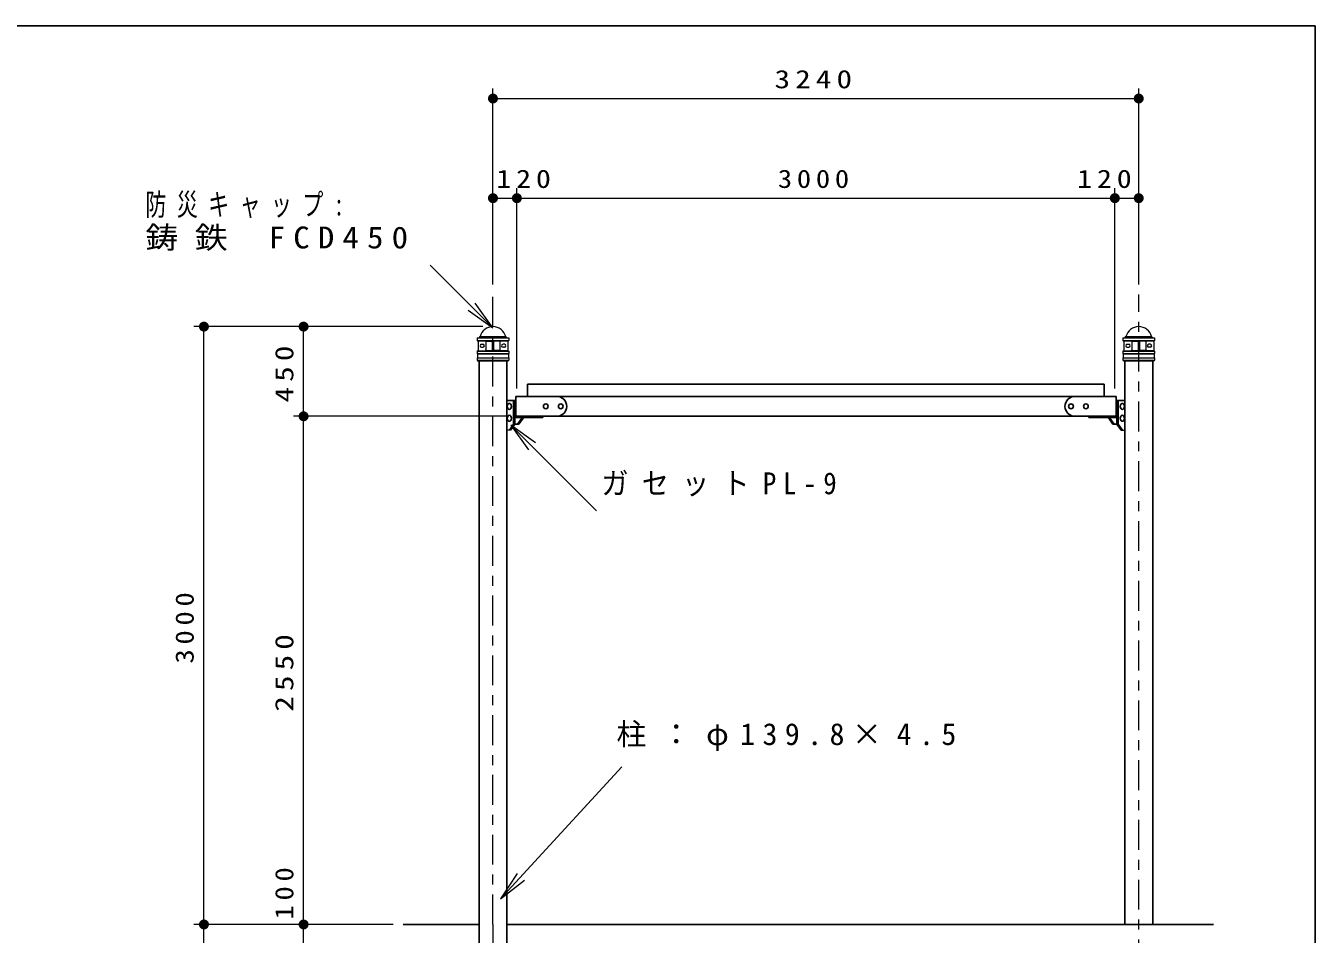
# Model space of a CAD drawing. Units: millimetres on the paper, scale 1:50. Extents: x -365 to 12, y -40 to 257.
# Drawn here: x -129.4 to 0, y 165.8 to 257 of the extents above; entities that cross this region are included whole.
import ezdxf

# ---------------------------------------------------------------- set-up
doc = ezdxf.new("R2010")
doc.units = ezdxf.units.MM
doc.linetypes.add('USER2', pattern=[6, 3, -1, 1, -1])
doc.layers.add('1_50', color=3, linetype='Continuous', lineweight=25)
doc.layers.add('99', color=7, linetype='Continuous', lineweight=13)
doc.styles.add('ＭＳ ゴシック', font='')
doc.styles.get('ＭＳ ゴシック').set_extended_font_data('MS Gothic')

# ---------------------------------------------------------------- blocks, each defined once
blk = doc.blocks.new('filled_dot')
at = {"color": 0, "linetype": 'Continuous', "lineweight": -2, "const_width": 1.25}
blk.add_lwpolyline([(-0.625, 0, 1), (0.625, 0, 1)], format="xyb", close=True, dxfattribs=at)
blk = doc.blocks.new('open_arrow')
at = {"color": 0, "linetype": 'Continuous', "lineweight": -2}
blk.add_lwpolyline([(7.5, 1.25), (0, 0), (7.5, -1.25)], dxfattribs=at)

msp = doc.modelspace()

# ---------------------------------------------------------------- linework, layer by layer
at = {"layer": '1_50', "color": 7, "lineweight": 13}
for p, q in [((-82.507, 231.028), (-82.507, 250.697)), ((-17.707, 231.028), (-17.707, 250.697)), ((-82.507, 249.697), (-17.707, 249.697)), ((-80.107, 220.606), (-80.107, 240.697)), ((-20.107, 220.606), (-20.107, 240.697)), ((-82.507, 239.697), (-76.063, 239.697)), ((-80.107, 239.697), (-20.107, 239.697)), ((-24.028, 239.697), (-17.707, 239.697)), ((-82.51, 226.695), (-88.793, 232.977)), ((-83.507, 226.804), (-112.507, 226.804)), ((-111.507, 166.804), (-111.507, 226.804)), ((-101.507, 217.804), (-101.507, 226.804)), ((-84.087, 225.666), (-84.067, 225.686)), ((-84.087, 225.666), (-84.087, 225.406)), ((-84.087, 225.666), (-80.927, 225.666)), ((-84.087, 225.406), (-80.927, 225.406)), ((-84.087, 225.406), (-84.067, 225.386)), ((-84.067, 225.686), (-80.947, 225.686)), ((-84.067, 225.386), (-83.245, 225.35)), ((-84.067, 225.386), (-80.947, 225.386)), ((-84.007, 225.382), (-84.007, 224.39)), ((-83.905, 225.686), (-83.787, 225.804)), ((-83.787, 225.804), (-81.227, 225.804)), ((-83.207, 225.348), (-82.577, 225.348)), ((-83.207, 225.31), (-83.207, 224.461)), ((-82.577, 225.346), (-82.577, 224.426)), ((-81.807, 225.348), (-82.437, 225.348)), ((-82.437, 225.346), (-82.437, 224.426)), ((-81.807, 225.31), (-81.807, 224.461)), ((-80.947, 225.386), (-81.768, 225.35)), ((-81.109, 225.686), (-81.227, 225.804)), ((-81.007, 225.382), (-81.007, 224.39)), ((-80.947, 225.686), (-80.927, 225.666)), ((-80.947, 225.386), (-80.927, 225.406)), ((-80.927, 225.666), (-80.927, 225.406)), ((-19.287, 225.666), (-19.267, 225.686)), ((-19.287, 225.666), (-19.287, 225.406)), ((-19.287, 225.666), (-16.127, 225.666)), ((-19.287, 225.406), (-16.127, 225.406)), ((-19.287, 225.406), (-19.267, 225.386)), ((-19.267, 225.686), (-16.147, 225.686)), ((-19.267, 225.386), (-18.445, 225.35)), ((-19.267, 225.386), (-16.147, 225.386)), ((-19.207, 225.382), (-19.207, 224.39)), ((-19.105, 225.686), (-18.987, 225.804)), ((-18.987, 225.804), (-16.427, 225.804)), ((-18.407, 225.348), (-17.777, 225.348)), ((-18.407, 225.31), (-18.407, 224.461)), ((-17.777, 225.346), (-17.777, 224.426)), ((-17.007, 225.348), (-17.637, 225.348)), ((-17.637, 225.346), (-17.637, 224.426)), ((-17.007, 225.31), (-17.007, 224.461)), ((-16.147, 225.386), (-16.968, 225.35)), ((-16.309, 225.686), (-16.427, 225.804)), ((-16.207, 225.382), (-16.207, 224.39)), ((-16.147, 225.686), (-16.127, 225.666)), ((-16.147, 225.386), (-16.127, 225.406)), ((-16.127, 225.666), (-16.127, 225.406)), ((-84.047, 224.386), (-84.087, 224.346)), ((-84.087, 224.346), (-80.927, 224.346)), ((-84.087, 224.346), (-84.087, 224.106)), ((-84.087, 224.106), (-80.927, 224.106)), ((-84.087, 224.106), (-84.067, 224.086)), ((-84.067, 224.086), (-80.947, 224.086)), ((-84.067, 224.086), (-84.067, 223.686)), ((-84.047, 224.386), (-83.245, 224.421)), ((-84.047, 224.386), (-80.967, 224.386)), ((-83.657, 225.036), (-83.517, 225.036)), ((-83.657, 224.736), (-83.517, 224.736)), ((-83.207, 224.422), (-82.577, 224.422)), ((-81.807, 224.422), (-82.437, 224.422)), ((-80.967, 224.386), (-81.768, 224.421)), ((-81.357, 225.036), (-81.497, 225.036)), ((-81.357, 224.736), (-81.497, 224.736)), ((-80.967, 224.386), (-80.927, 224.346)), ((-80.927, 224.106), (-80.947, 224.086)), ((-80.947, 224.086), (-80.947, 223.686)), ((-80.927, 224.346), (-80.927, 224.106)), ((-19.247, 224.386), (-19.287, 224.346)), ((-19.287, 224.346), (-16.127, 224.346)), ((-19.287, 224.346), (-19.287, 224.106)), ((-19.287, 224.106), (-16.127, 224.106)), ((-19.287, 224.106), (-19.267, 224.086)), ((-19.267, 224.086), (-16.147, 224.086)), ((-19.267, 224.086), (-19.267, 223.686)), ((-19.247, 224.386), (-18.445, 224.421)), ((-19.247, 224.386), (-16.167, 224.386)), ((-18.857, 225.036), (-18.717, 225.036)), ((-18.857, 224.736), (-18.717, 224.736)), ((-18.407, 224.422), (-17.777, 224.422)), ((-17.007, 224.422), (-17.637, 224.422)), ((-16.167, 224.386), (-16.968, 224.421)), ((-16.557, 225.036), (-16.697, 225.036)), ((-16.557, 224.736), (-16.697, 224.736)), ((-16.167, 224.386), (-16.127, 224.346)), ((-16.127, 224.106), (-16.147, 224.086)), ((-16.147, 224.086), (-16.147, 223.686)), ((-16.127, 224.346), (-16.127, 224.106)), ((-84.067, 223.686), (-84.087, 223.666)), ((-84.087, 223.666), (-80.927, 223.666)), ((-84.087, 223.666), (-84.087, 223.426)), ((-84.087, 223.426), (-80.927, 223.426)), ((-84.087, 223.426), (-84.047, 223.386)), ((-84.067, 223.686), (-80.947, 223.686)), ((-84.047, 223.386), (-80.967, 223.386)), ((-80.927, 223.426), (-80.967, 223.386)), ((-80.947, 223.686), (-80.927, 223.666)), ((-80.927, 223.666), (-80.927, 223.426)), ((-19.267, 223.686), (-19.287, 223.666)), ((-19.287, 223.666), (-16.127, 223.666)), ((-19.287, 223.666), (-19.287, 223.426)), ((-19.287, 223.426), (-16.127, 223.426)), ((-19.287, 223.426), (-19.247, 223.386)), ((-19.267, 223.686), (-16.147, 223.686)), ((-19.247, 223.386), (-16.167, 223.386)), ((-16.127, 223.426), (-16.167, 223.386)), ((-16.147, 223.686), (-16.127, 223.666)), ((-16.127, 223.666), (-16.127, 223.426)), ((-81.027, 217.804), (-102.507, 217.804)), ((-101.507, 166.804), (-101.507, 217.804)), ((-80.736, 216.404), (-81.109, 216.404)), ((-80.713, 216.914), (-72.118, 208.32)), ((-19.477, 216.404), (-19.105, 216.404)), ((-81.742, 169.385), (-69.581, 182.61)), ((-101.507, 164.804), (-101.507, 173.076)), ((-92.507, 166.804), (-112.507, 166.804)), ((-92.507, 166.804), (-112.507, 166.804)), ((-111.507, 149.804), (-111.507, 166.804))]:
    msp.add_line(p, q, dxfattribs=at)
at = {"layer": '1_50', "color": 7, "linetype": 'USER2', "lineweight": 13}
for p, q in [((-82.507, 166.804), (-82.507, 230.028)), ((-17.707, 162.29), (-17.707, 230.028)), ((-82.507, 166.804), (-82.507, 147.759))]:
    msp.add_line(p, q, dxfattribs=at)
at = {"layer": '1_50'}
for p, q in [((-83.905, 223.386), (-83.905, 166.804)), ((-81.109, 223.386), (-81.109, 166.804)), ((-19.105, 223.386), (-19.105, 166.804)), ((-16.309, 223.386), (-16.309, 166.804)), ((-79.047, 221.034), (-21.167, 221.034)), ((-79.047, 219.804), (-79.047, 221.034)), ((-21.167, 219.804), (-21.167, 221.034)), ((-80.226, 219.404), (-81.109, 219.404)), ((-80.439, 217.004), (-80.439, 219.404)), ((-80.312, 217.004), (-80.312, 219.404)), ((-76.107, 219.804), (-80.226, 219.804)), ((-80.226, 217.684), (-80.226, 219.804)), ((-50.107, 219.804), (-76.107, 219.804)), ((-50.107, 219.804), (-24.107, 219.804)), ((-24.107, 219.804), (-19.987, 219.804)), ((-19.987, 217.684), (-19.987, 219.804)), ((-19.987, 219.404), (-19.105, 219.404)), ((-19.901, 217.004), (-19.901, 219.404)), ((-19.774, 217.004), (-19.774, 219.404)), ((-76.107, 217.804), (-80.226, 217.804)), ((-80.226, 217.684), (-77.507, 217.684)), ((-80.043, 217.004), (-79.619, 217.604)), ((-79.916, 217.004), (-79.491, 217.604)), ((-79.619, 217.604), (-79.619, 217.684)), ((-79.491, 217.604), (-79.619, 217.604)), ((-79.491, 217.604), (-79.491, 217.684)), ((-77.507, 217.684), (-77.507, 217.804)), ((-50.107, 217.804), (-76.107, 217.804)), ((-50.107, 217.804), (-24.107, 217.804)), ((-24.107, 217.804), (-19.987, 217.804)), ((-22.707, 217.684), (-22.707, 217.804)), ((-19.987, 217.684), (-22.707, 217.684)), ((-20.722, 217.604), (-20.722, 217.684)), ((-20.297, 217.004), (-20.722, 217.604)), ((-20.722, 217.604), (-20.594, 217.604)), ((-20.594, 217.604), (-20.594, 217.684)), ((-20.17, 217.004), (-20.594, 217.604)), ((-80.863, 216.404), (-80.439, 217.004)), ((-80.736, 216.404), (-80.312, 217.004)), ((-79.916, 217.004), (-80.439, 217.004)), ((-20.297, 217.004), (-19.774, 217.004)), ((-19.477, 216.404), (-19.901, 217.004)), ((-19.35, 216.404), (-19.774, 217.004)), ((-91.507, 166.804), (-83.905, 166.804)), ((-83.905, 166.804), (-83.905, 157.984)), ((-81.109, 166.804), (-10.214, 166.804)), ((-81.109, 166.804), (-81.109, 157.984))]:
    msp.add_line(p, q, dxfattribs=at)
for centre in [(-77.207, 218.804), (-75.707, 218.804), (-24.507, 218.804), (-23.007, 218.804)]:
    msp.add_circle(centre, 0.24, dxfattribs=at)
at = {"layer": '1_50', "color": 7, "lineweight": 13}
for centre, radius, start, end in [((-82.507, 225.484), 1.319, 14.00253, 165.99746), ((-17.707, 225.484), 1.319, 14.00253, 165.99746), ((-83.247, 225.31), 0.04, 0, 87.5), ((-82.617, 225.346), 0.04, 0, 90), ((-82.397, 225.346), 0.04, 90, 180), ((-81.767, 225.31), 0.04, 92.5, 180), ((-18.447, 225.31), 0.04, 0, 87.5), ((-17.817, 225.346), 0.04, 0, 90), ((-17.597, 225.346), 0.04, 90, 180), ((-16.967, 225.31), 0.04, 92.5, 180), ((-83.657, 224.886), 0.15, 90, 270), ((-83.517, 224.886), 0.15, 270, 90), ((-83.247, 224.461), 0.04, 272.5, 0), ((-82.617, 224.426), 0.04, 270, 0), ((-82.397, 224.426), 0.04, 180, 270), ((-81.767, 224.461), 0.04, 180, 267.5), ((-81.497, 224.886), 0.15, 90, 270), ((-81.357, 224.886), 0.15, 270, 90), ((-18.857, 224.886), 0.15, 90, 270), ((-18.717, 224.886), 0.15, 270, 90), ((-18.447, 224.461), 0.04, 272.5, 0), ((-17.817, 224.426), 0.04, 270, 0), ((-17.597, 224.426), 0.04, 180, 270), ((-16.967, 224.461), 0.04, 180, 267.5), ((-16.697, 224.886), 0.15, 90, 270), ((-16.557, 224.886), 0.15, 270, 90)]:
    msp.add_arc(centre, radius, start, end, dxfattribs=at)
at = {"layer": '1_50'}
for centre, start, end in [((-76.107, 218.804), 270, 90), ((-24.107, 218.804), 90, 270)]:
    msp.add_arc(centre, 1, start, end, dxfattribs=at)
for centre in [(-80.863, 218.804), (-19.35, 218.804), (-80.863, 217.604), (-19.35, 217.604)]:
    msp.add_ellipse(centre, major_axis=(0, 0.3), ratio=0.707107, dxfattribs=at)
at = {"layer": '99', "color": 20, "lineweight": 25}
for p, q in [((0, 257), (-365, 257)), ((0, 0), (0, 257))]:
    msp.add_line(p, q, dxfattribs=at)

# ---------------------------------------------------------------- block references
at = {"layer": '1_50', "color": 7, "lineweight": 13, "xscale": 0.4, "yscale": 0.4}
for p in [(-82.507, 249.697), (-82.507, 239.697), (-80.107, 239.697), (-20.107, 239.697)]:
    msp.add_blockref('filled_dot', p, dxfattribs=at)
for name, p, rotation in [('filled_dot', (-17.707, 249.697), 180), ('filled_dot', (-80.107, 239.697), 180), ('filled_dot', (-20.107, 239.697), 180), ('filled_dot', (-17.707, 239.697), 180), ('open_arrow', (-82.51, 226.695), 135), ('filled_dot', (-111.507, 226.804), 270), ('filled_dot', (-101.507, 226.804), 270), ('filled_dot', (-101.507, 217.804), 270), ('filled_dot', (-101.507, 217.804), 90), ('open_arrow', (-80.713, 216.914), 315), ('open_arrow', (-81.742, 169.385), 47.4), ('filled_dot', (-111.507, 166.804), 90), ('filled_dot', (-111.507, 166.804), 270), ('filled_dot', (-101.507, 166.804), 90), ('filled_dot', (-101.507, 166.804), 270)]:
    msp.add_blockref(name, p, dxfattribs=dict(at, rotation=rotation))

# ---------------------------------------------------------------- texts
at = {"layer": '1_50', "color": 7, "style": 'ＭＳ ゴシック'}
for s, insert, char_height, attachment_point in [('\\T1.33;\\W1.25;3240', (-50.107, 250.697), 1.833, 8), ('\\T1.33;\\W1.2;120', (-79.188, 240.697), 1.833, 8), ('\\T1.33;\\W1.15;3000', (-50.107, 240.697), 1.833, 8), ('\\T1.33;\\W1.2;120', (-20.903, 240.697), 1.833, 8), ('\\T1.5;\\W0.7;防災キャップ:', (-117.378, 238.927), 2.199, 4), ('\\T1.5;\\W1.1;鋳鉄\\~FCD450', (-117.378, 235.627), 2.199, 4), ('\\T1.5;\\W0.9;ガセットPL-9', (-71.618, 210.97), 2.199, 4), ('\\T1.5;柱：φ139.8×4.5', (-70.115, 185.61), 2.199, 4)]:
    msp.add_mtext(s, dxfattribs=dict(at, insert=insert, char_height=char_height, attachment_point=attachment_point))
at = {"layer": '1_50', "color": 7, "char_height": 1.833, "attachment_point": 8, "rotation": 90, "style": 'ＭＳ ゴシック'}
for s, insert in [('\\T1.33;\\W1.25;450', (-102.507, 222.304)), ('\\T1.33;\\W1.15;3000', (-112.507, 196.804)), ('\\T1.33;\\W1.25;2550', (-102.507, 192.304)), ('\\T1.33;\\W1.15;100', (-102.507, 170.16))]:
    msp.add_mtext(s, dxfattribs=dict(at, insert=insert))

doc.saveas('drawing.dxf')
